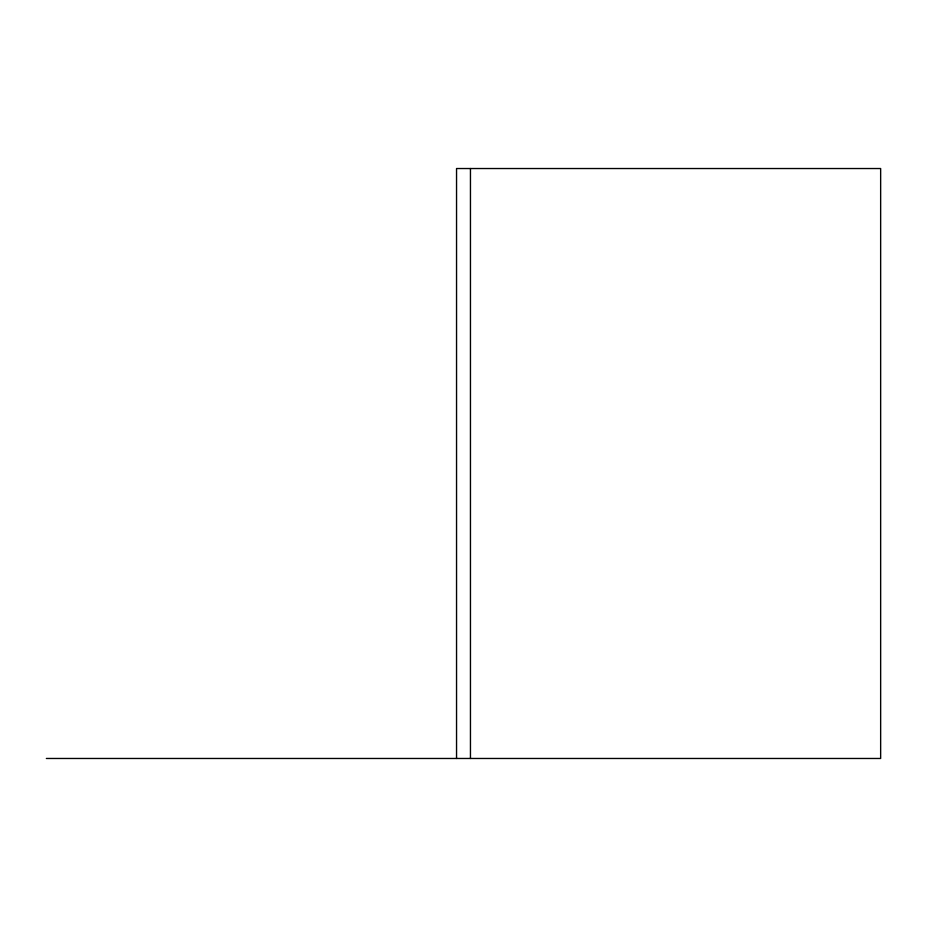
<?xml version="1.0" encoding="UTF-8"?>
<svg xmlns="http://www.w3.org/2000/svg" width="927" height="927" viewBox="0 0 927 927"><rect width="100%" height="100%" fill="white"/><g stroke="black" fill="none" stroke-linecap="round" stroke-linejoin="round"><path stroke-width="1.39" d="M46.35 758.471L880.65 758.471L880.65 168.529L456.547 168.529L456.547 758.471M470.452 168.529L470.452 758.471"/></g></svg>
